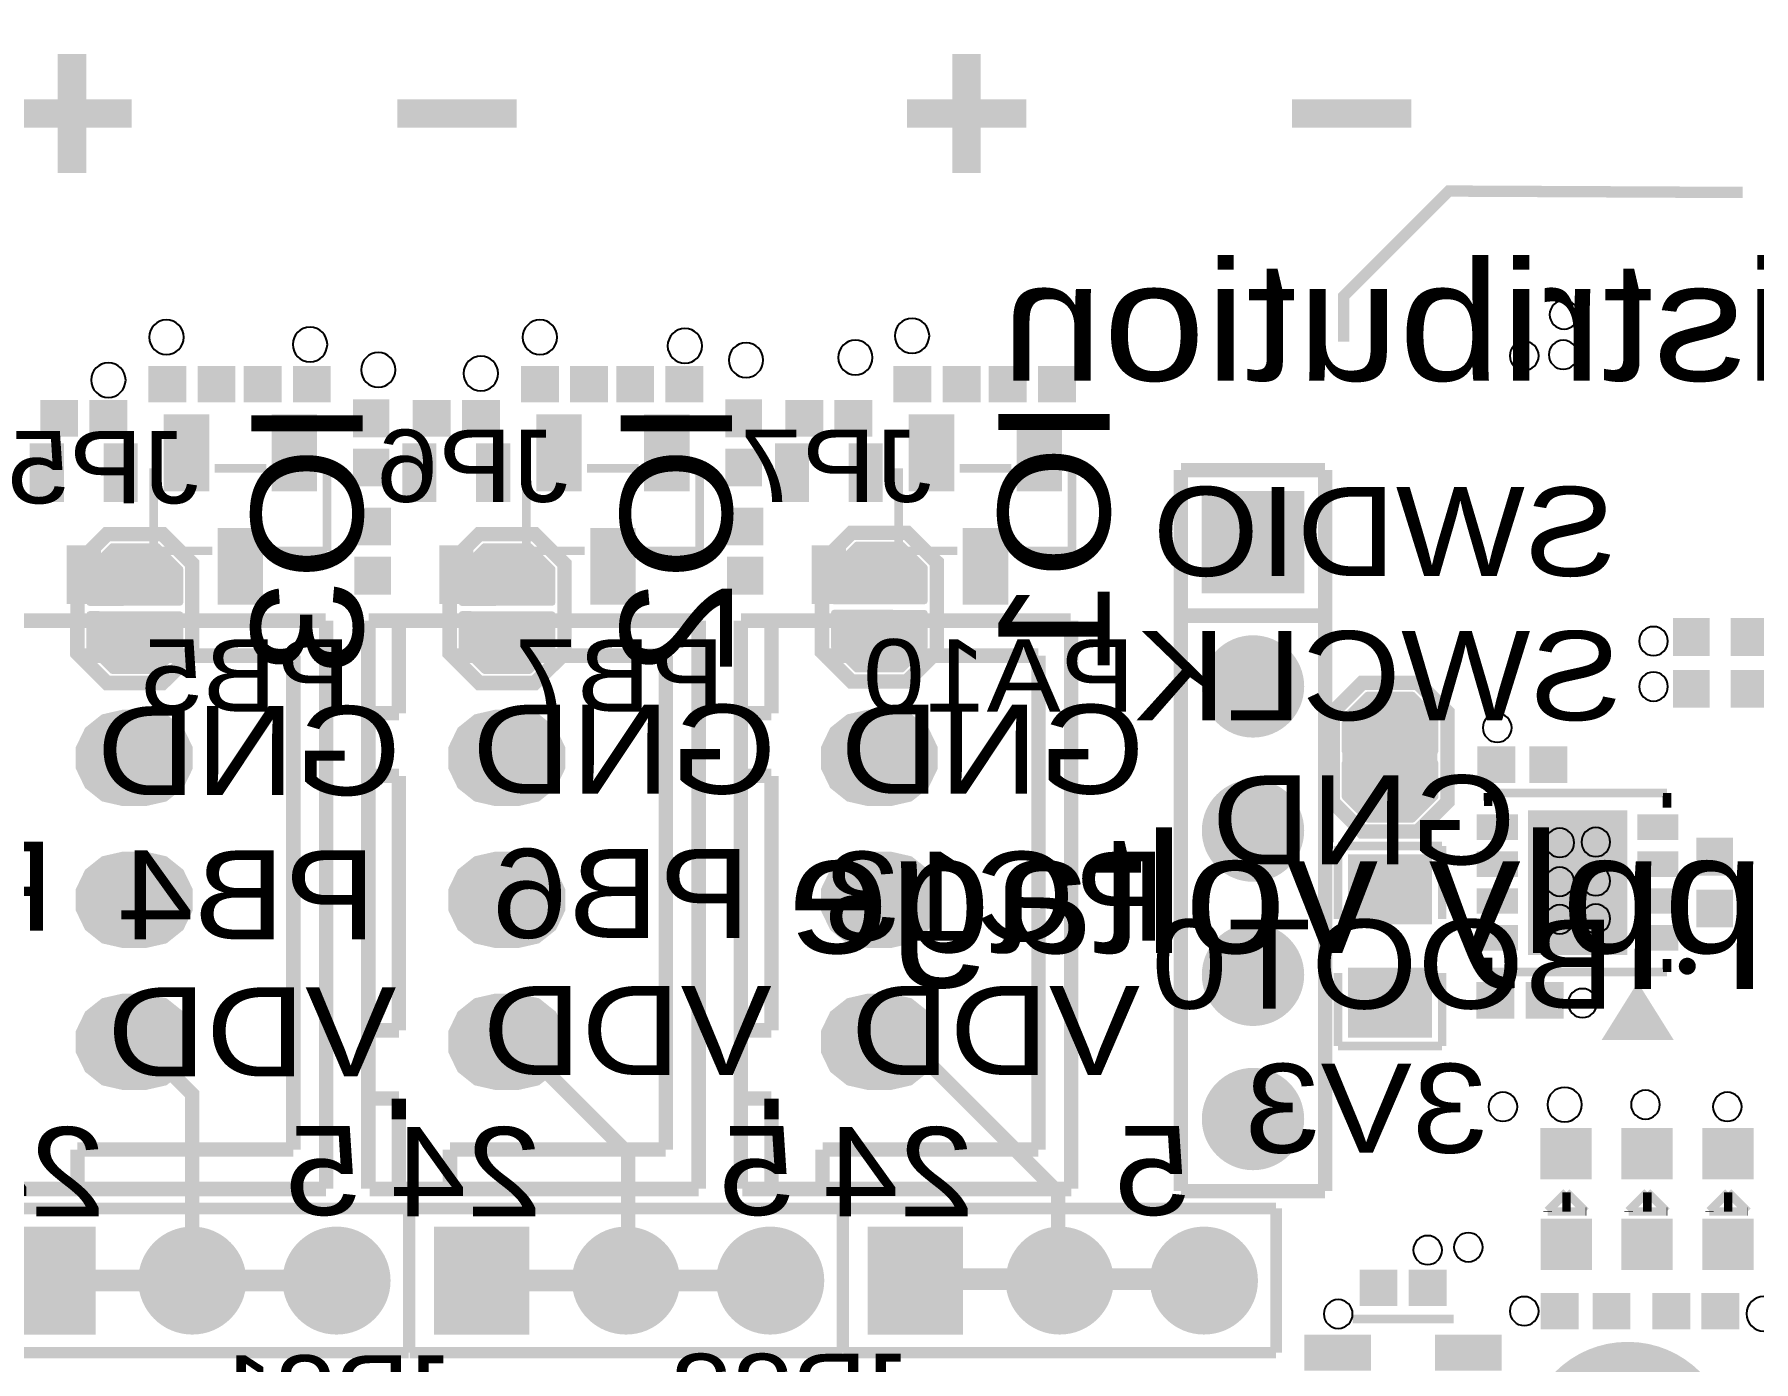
# Model space of a CAD drawing. Header units: millimetres. Extents: x -1 to 130, y -79 to 1.
# Drawn here: x 37.6 to 67.87, y -61.72 to -38.34 of the extents above; entities that cross this region are included whole.
import ezdxf
from ezdxf.enums import TextEntityAlignment as Align

# ---------------------------------------------------------------- set-up
doc = ezdxf.new("R2010")
doc.units = ezdxf.units.MM
doc.header["$MEASUREMENT"] = 0
for name, color, linetype, true_color in [('Bottom-Silkscreen-Layer', 7, 'Continuous', 0x808000), ('Bottom-Solder-Mask-Layer', 7, 'Continuous', 0xff00ff), ('Multi-Layer', 7, 'Continuous', 0xc0c0c0), ('Top-Silkscreen-Layer', 7, 'Continuous', 0xffff00), ('Top-Solder-Mask-Layer', 7, 'Continuous', 0x800080)]:
    doc.layers.add(name, color=color, linetype=linetype, true_color=true_color)
doc.styles.get("Standard").update_dxf_attribs({"font": 'arial.ttf'})

msp = doc.modelspace()

# ---------------------------------------------------------------- hatches: boundary and pattern name
at = {"layer": 'Bottom-Solder-Mask-Layer'}
for points in [[(58.152, -46.384), (59.954, -46.384), (59.954, -48.186), (58.152, -48.186)], [(40.204, -47.717), (40.215, -47.733), (40.219, -47.753), (40.219, -48.353), (40.204, -48.389), (40.168, -48.403), (38.568, -48.407), (38.532, -48.392), (38.517, -48.356), (38.517, -47.753), (38.521, -47.733), (38.532, -47.717), (38.932, -47.317), (38.949, -47.306), (38.968, -47.302), (39.768, -47.302), (39.788, -47.306), (39.804, -47.317)], [(46.757, -47.717), (46.768, -47.733), (46.772, -47.753), (46.772, -48.353), (46.757, -48.389), (46.721, -48.403), (45.121, -48.407), (45.085, -48.392), (45.07, -48.356), (45.07, -47.753), (45.074, -47.733), (45.085, -47.717), (45.485, -47.317), (45.502, -47.306), (45.521, -47.302), (46.321, -47.302), (46.341, -47.306), (46.357, -47.317)], [(53.31, -47.691), (53.321, -47.708), (53.325, -47.727), (53.325, -48.327), (53.31, -48.363), (53.275, -48.378), (51.675, -48.381), (51.639, -48.367), (51.624, -48.331), (51.624, -47.727), (51.628, -47.708), (51.639, -47.691), (52.039, -47.291), (52.055, -47.28), (52.075, -47.276), (52.875, -47.276), (52.894, -47.28), (52.91, -47.291)], [(38.517, -48.55), (38.532, -48.514), (38.568, -48.499), (40.168, -48.503), (40.204, -48.518), (40.219, -48.553), (40.219, -49.154), (40.215, -49.173), (40.204, -49.189), (39.804, -49.589), (39.788, -49.6), (39.768, -49.604), (38.968, -49.604), (38.949, -49.6), (38.932, -49.589), (38.532, -49.189), (38.521, -49.173), (38.517, -49.154)], [(45.07, -48.55), (45.085, -48.514), (45.121, -48.499), (46.721, -48.503), (46.757, -48.518), (46.772, -48.553), (46.772, -49.154), (46.768, -49.173), (46.757, -49.189), (46.357, -49.589), (46.341, -49.6), (46.321, -49.604), (45.521, -49.604), (45.502, -49.6), (45.485, -49.589), (45.085, -49.189), (45.074, -49.173), (45.07, -49.154)], [(51.624, -48.525), (51.639, -48.489), (51.675, -48.474), (53.275, -48.477), (53.31, -48.492), (53.325, -48.528), (53.325, -49.128), (53.321, -49.148), (53.31, -49.164), (52.91, -49.564), (52.894, -49.575), (52.875, -49.579), (52.075, -49.579), (52.055, -49.575), (52.039, -49.564), (51.639, -49.164), (51.628, -49.148), (51.624, -49.128)], [(58.152, -49.825, 1), (59.954, -49.825, 1)], [(39.158, -51.934), (38.789, -51.85), (38.493, -51.614), (38.329, -51.273), (38.329, -50.895), (38.493, -50.554), (38.789, -50.318), (39.158, -50.234), (39.558, -50.234), (39.927, -50.318), (40.222, -50.554), (40.387, -50.895), (40.387, -51.273), (40.222, -51.614), (39.927, -51.85), (39.558, -51.934)], [(45.716, -51.934), (45.347, -51.85), (45.052, -51.614), (44.888, -51.273), (44.888, -50.895), (45.052, -50.554), (45.347, -50.318), (45.716, -50.234), (46.116, -50.234), (46.485, -50.318), (46.781, -50.554), (46.945, -50.895), (46.945, -51.273), (46.781, -51.614), (46.485, -51.85), (46.116, -51.934)], [(52.275, -51.934), (51.906, -51.85), (51.61, -51.614), (51.446, -51.273), (51.446, -50.895), (51.61, -50.554), (51.906, -50.318), (52.275, -50.234), (52.675, -50.234), (53.043, -50.318), (53.339, -50.554), (53.503, -50.895), (53.503, -51.273), (53.339, -51.614), (53.043, -51.85), (52.675, -51.934)], [(58.152, -52.365, 1), (59.954, -52.365, 1)], [(39.158, -54.434), (38.789, -54.35), (38.493, -54.114), (38.329, -53.773), (38.329, -53.395), (38.493, -53.054), (38.789, -52.818), (39.158, -52.734), (39.558, -52.734), (39.927, -52.818), (40.222, -53.054), (40.387, -53.395), (40.387, -53.773), (40.222, -54.114), (39.927, -54.35), (39.558, -54.434)], [(45.716, -54.434), (45.347, -54.35), (45.052, -54.114), (44.888, -53.773), (44.888, -53.395), (45.052, -53.054), (45.347, -52.818), (45.716, -52.734), (46.116, -52.734), (46.485, -52.818), (46.781, -53.054), (46.945, -53.395), (46.945, -53.773), (46.781, -54.114), (46.485, -54.35), (46.116, -54.434)], [(52.275, -54.434), (51.906, -54.35), (51.61, -54.114), (51.446, -53.773), (51.446, -53.395), (51.61, -53.054), (51.906, -52.818), (52.275, -52.734), (52.675, -52.734), (53.043, -52.818), (53.339, -53.054), (53.503, -53.395), (53.503, -53.773), (53.339, -54.114), (53.043, -54.35), (52.675, -54.434)], [(58.152, -54.905, 1), (59.954, -54.905, 1)], [(39.158, -56.934), (38.789, -56.85), (38.493, -56.614), (38.329, -56.273), (38.329, -55.895), (38.493, -55.554), (38.789, -55.318), (39.158, -55.234), (39.558, -55.234), (39.927, -55.318), (40.222, -55.554), (40.387, -55.895), (40.387, -56.273), (40.222, -56.614), (39.927, -56.85), (39.558, -56.934)], [(45.716, -56.934), (45.347, -56.85), (45.052, -56.614), (44.888, -56.273), (44.888, -55.895), (45.052, -55.554), (45.347, -55.318), (45.716, -55.234), (46.116, -55.234), (46.485, -55.318), (46.781, -55.554), (46.945, -55.895), (46.945, -56.273), (46.781, -56.614), (46.485, -56.85), (46.116, -56.934)], [(52.275, -56.934), (51.906, -56.85), (51.61, -56.614), (51.446, -56.273), (51.446, -55.895), (51.61, -55.554), (51.906, -55.318), (52.275, -55.234), (52.675, -55.234), (53.043, -55.318), (53.339, -55.554), (53.503, -55.895), (53.503, -56.273), (53.339, -56.614), (53.043, -56.85), (52.675, -56.934)], [(58.152, -57.445, 1), (59.954, -57.445, 1)], [(37.001, -61.241), (37.001, -59.339), (38.677, -59.339), (38.677, -61.241)], [(39.428, -60.29, 1), (41.33, -60.29, 1)], [(41.968, -60.29, 1), (43.87, -60.29, 1)], [(44.636, -61.241), (44.636, -59.339), (46.312, -59.339), (46.312, -61.241)], [(47.063, -60.29, 1), (48.965, -60.29, 1)], [(49.603, -60.29, 1), (51.505, -60.29, 1)], [(52.271, -61.241), (52.271, -59.339), (53.948, -59.339), (53.948, -61.241)], [(54.699, -60.29, 1), (56.6, -60.29, 1)], [(57.239, -60.29, 1), (59.14, -60.29, 1)], [(63.848, -63.17, 1), (67.45, -63.17, 1)]]:
    msp.add_hatch(color=256, dxfattribs=at).paths.add_polyline_path(points)
at = {"layer": 'Multi-Layer'}
for points in [[(58.203, -46.435), (59.903, -46.435), (59.903, -48.135), (58.203, -48.135)], [(58.203, -46.435), (59.903, -46.435), (59.903, -48.135), (58.203, -48.135)], [(58.203, -46.435), (59.903, -46.435), (59.903, -48.135), (58.203, -48.135)], [(58.203, -49.825, 1), (59.903, -49.825, 1)], [(58.203, -49.825, 1), (59.903, -49.825, 1)], [(58.203, -49.825, 1), (59.903, -49.825, 1)], [(39.158, -51.884), (38.811, -51.805), (38.532, -51.583), (38.378, -51.262), (38.378, -50.906), (38.532, -50.586), (38.811, -50.364), (39.158, -50.284), (39.558, -50.284), (39.905, -50.364), (40.183, -50.586), (40.338, -50.906), (40.338, -51.262), (40.183, -51.583), (39.905, -51.805), (39.558, -51.884)], [(39.158, -51.884), (38.811, -51.805), (38.532, -51.583), (38.378, -51.262), (38.378, -50.906), (38.532, -50.586), (38.811, -50.364), (39.158, -50.284), (39.558, -50.284), (39.905, -50.364), (40.183, -50.586), (40.338, -50.906), (40.338, -51.262), (40.183, -51.583), (39.905, -51.805), (39.558, -51.884)], [(39.158, -51.884), (38.811, -51.805), (38.532, -51.583), (38.378, -51.262), (38.378, -50.906), (38.532, -50.586), (38.811, -50.364), (39.158, -50.284), (39.558, -50.284), (39.905, -50.364), (40.183, -50.586), (40.338, -50.906), (40.338, -51.262), (40.183, -51.583), (39.905, -51.805), (39.558, -51.884)], [(45.716, -51.884), (45.369, -51.805), (45.091, -51.583), (44.936, -51.262), (44.936, -50.906), (45.091, -50.586), (45.369, -50.364), (45.716, -50.284), (46.116, -50.284), (46.463, -50.364), (46.742, -50.586), (46.896, -50.906), (46.896, -51.262), (46.742, -51.583), (46.463, -51.805), (46.116, -51.884)], [(45.716, -51.884), (45.369, -51.805), (45.091, -51.583), (44.936, -51.262), (44.936, -50.906), (45.091, -50.586), (45.369, -50.364), (45.716, -50.284), (46.116, -50.284), (46.463, -50.364), (46.742, -50.586), (46.896, -50.906), (46.896, -51.262), (46.742, -51.583), (46.463, -51.805), (46.116, -51.884)], [(45.716, -51.884), (45.369, -51.805), (45.091, -51.583), (44.936, -51.262), (44.936, -50.906), (45.091, -50.586), (45.369, -50.364), (45.716, -50.284), (46.116, -50.284), (46.463, -50.364), (46.742, -50.586), (46.896, -50.906), (46.896, -51.262), (46.742, -51.583), (46.463, -51.805), (46.116, -51.884)], [(52.275, -51.884), (51.927, -51.805), (51.649, -51.583), (51.495, -51.262), (51.495, -50.906), (51.649, -50.586), (51.927, -50.364), (52.275, -50.284), (52.675, -50.284), (53.022, -50.364), (53.3, -50.586), (53.454, -50.906), (53.454, -51.262), (53.3, -51.583), (53.022, -51.805), (52.675, -51.884)], [(52.275, -51.884), (51.927, -51.805), (51.649, -51.583), (51.495, -51.262), (51.495, -50.906), (51.649, -50.586), (51.927, -50.364), (52.275, -50.284), (52.675, -50.284), (53.022, -50.364), (53.3, -50.586), (53.454, -50.906), (53.454, -51.262), (53.3, -51.583), (53.022, -51.805), (52.675, -51.884)], [(52.275, -51.884), (51.927, -51.805), (51.649, -51.583), (51.495, -51.262), (51.495, -50.906), (51.649, -50.586), (51.927, -50.364), (52.275, -50.284), (52.675, -50.284), (53.022, -50.364), (53.3, -50.586), (53.454, -50.906), (53.454, -51.262), (53.3, -51.583), (53.022, -51.805), (52.675, -51.884)], [(58.203, -52.365, 1), (59.903, -52.365, 1)], [(58.203, -52.365, 1), (59.903, -52.365, 1)], [(58.203, -52.365, 1), (59.903, -52.365, 1)], [(39.158, -54.384), (38.811, -54.305), (38.532, -54.083), (38.378, -53.762), (38.378, -53.406), (38.532, -53.085), (38.811, -52.863), (39.158, -52.784), (39.558, -52.784), (39.905, -52.863), (40.183, -53.085), (40.338, -53.406), (40.338, -53.762), (40.183, -54.083), (39.905, -54.305), (39.558, -54.384)], [(39.158, -54.384), (38.811, -54.305), (38.532, -54.083), (38.378, -53.762), (38.378, -53.406), (38.532, -53.085), (38.811, -52.863), (39.158, -52.784), (39.558, -52.784), (39.905, -52.863), (40.183, -53.085), (40.338, -53.406), (40.338, -53.762), (40.183, -54.083), (39.905, -54.305), (39.558, -54.384)], [(39.158, -54.384), (38.811, -54.305), (38.532, -54.083), (38.378, -53.762), (38.378, -53.406), (38.532, -53.085), (38.811, -52.863), (39.158, -52.784), (39.558, -52.784), (39.905, -52.863), (40.183, -53.085), (40.338, -53.406), (40.338, -53.762), (40.183, -54.083), (39.905, -54.305), (39.558, -54.384)], [(45.716, -54.384), (45.369, -54.305), (45.091, -54.083), (44.936, -53.762), (44.936, -53.406), (45.091, -53.085), (45.369, -52.863), (45.716, -52.784), (46.116, -52.784), (46.463, -52.863), (46.742, -53.085), (46.896, -53.406), (46.896, -53.762), (46.742, -54.083), (46.463, -54.305), (46.116, -54.384)], [(45.716, -54.384), (45.369, -54.305), (45.091, -54.083), (44.936, -53.762), (44.936, -53.406), (45.091, -53.085), (45.369, -52.863), (45.716, -52.784), (46.116, -52.784), (46.463, -52.863), (46.742, -53.085), (46.896, -53.406), (46.896, -53.762), (46.742, -54.083), (46.463, -54.305), (46.116, -54.384)], [(45.716, -54.384), (45.369, -54.305), (45.091, -54.083), (44.936, -53.762), (44.936, -53.406), (45.091, -53.085), (45.369, -52.863), (45.716, -52.784), (46.116, -52.784), (46.463, -52.863), (46.742, -53.085), (46.896, -53.406), (46.896, -53.762), (46.742, -54.083), (46.463, -54.305), (46.116, -54.384)], [(52.275, -54.384), (51.927, -54.305), (51.649, -54.083), (51.495, -53.762), (51.495, -53.406), (51.649, -53.085), (51.927, -52.863), (52.275, -52.784), (52.675, -52.784), (53.022, -52.863), (53.3, -53.085), (53.454, -53.406), (53.454, -53.762), (53.3, -54.083), (53.022, -54.305), (52.675, -54.384)], [(52.275, -54.384), (51.927, -54.305), (51.649, -54.083), (51.495, -53.762), (51.495, -53.406), (51.649, -53.085), (51.927, -52.863), (52.275, -52.784), (52.675, -52.784), (53.022, -52.863), (53.3, -53.085), (53.454, -53.406), (53.454, -53.762), (53.3, -54.083), (53.022, -54.305), (52.675, -54.384)], [(52.275, -54.384), (51.927, -54.305), (51.649, -54.083), (51.495, -53.762), (51.495, -53.406), (51.649, -53.085), (51.927, -52.863), (52.275, -52.784), (52.675, -52.784), (53.022, -52.863), (53.3, -53.085), (53.454, -53.406), (53.454, -53.762), (53.3, -54.083), (53.022, -54.305), (52.675, -54.384)], [(58.203, -54.905, 1), (59.903, -54.905, 1)], [(58.203, -54.905, 1), (59.903, -54.905, 1)], [(58.203, -54.905, 1), (59.903, -54.905, 1)], [(39.158, -56.884), (38.811, -56.805), (38.532, -56.583), (38.378, -56.262), (38.378, -55.906), (38.532, -55.586), (38.811, -55.364), (39.158, -55.284), (39.558, -55.284), (39.905, -55.364), (40.183, -55.586), (40.338, -55.906), (40.338, -56.262), (40.183, -56.583), (39.905, -56.805), (39.558, -56.884)], [(39.158, -56.884), (38.811, -56.805), (38.532, -56.583), (38.378, -56.262), (38.378, -55.906), (38.532, -55.586), (38.811, -55.364), (39.158, -55.284), (39.558, -55.284), (39.905, -55.364), (40.183, -55.586), (40.338, -55.906), (40.338, -56.262), (40.183, -56.583), (39.905, -56.805), (39.558, -56.884)], [(39.158, -56.884), (38.811, -56.805), (38.532, -56.583), (38.378, -56.262), (38.378, -55.906), (38.532, -55.586), (38.811, -55.364), (39.158, -55.284), (39.558, -55.284), (39.905, -55.364), (40.183, -55.586), (40.338, -55.906), (40.338, -56.262), (40.183, -56.583), (39.905, -56.805), (39.558, -56.884)], [(45.716, -56.884), (45.369, -56.805), (45.091, -56.583), (44.936, -56.262), (44.936, -55.906), (45.091, -55.586), (45.369, -55.364), (45.716, -55.284), (46.116, -55.284), (46.463, -55.364), (46.742, -55.586), (46.896, -55.906), (46.896, -56.262), (46.742, -56.583), (46.463, -56.805), (46.116, -56.884)], [(45.716, -56.884), (45.369, -56.805), (45.091, -56.583), (44.936, -56.262), (44.936, -55.906), (45.091, -55.586), (45.369, -55.364), (45.716, -55.284), (46.116, -55.284), (46.463, -55.364), (46.742, -55.586), (46.896, -55.906), (46.896, -56.262), (46.742, -56.583), (46.463, -56.805), (46.116, -56.884)], [(45.716, -56.884), (45.369, -56.805), (45.091, -56.583), (44.936, -56.262), (44.936, -55.906), (45.091, -55.586), (45.369, -55.364), (45.716, -55.284), (46.116, -55.284), (46.463, -55.364), (46.742, -55.586), (46.896, -55.906), (46.896, -56.262), (46.742, -56.583), (46.463, -56.805), (46.116, -56.884)], [(52.275, -56.884), (51.927, -56.805), (51.649, -56.583), (51.495, -56.262), (51.495, -55.906), (51.649, -55.586), (51.927, -55.364), (52.275, -55.284), (52.675, -55.284), (53.022, -55.364), (53.3, -55.586), (53.454, -55.906), (53.454, -56.262), (53.3, -56.583), (53.022, -56.805), (52.675, -56.884)], [(52.275, -56.884), (51.927, -56.805), (51.649, -56.583), (51.495, -56.262), (51.495, -55.906), (51.649, -55.586), (51.927, -55.364), (52.275, -55.284), (52.675, -55.284), (53.022, -55.364), (53.3, -55.586), (53.454, -55.906), (53.454, -56.262), (53.3, -56.583), (53.022, -56.805), (52.675, -56.884)], [(52.275, -56.884), (51.927, -56.805), (51.649, -56.583), (51.495, -56.262), (51.495, -55.906), (51.649, -55.586), (51.927, -55.364), (52.275, -55.284), (52.675, -55.284), (53.022, -55.364), (53.3, -55.586), (53.454, -55.906), (53.454, -56.262), (53.3, -56.583), (53.022, -56.805), (52.675, -56.884)], [(58.203, -57.445, 1), (59.903, -57.445, 1)], [(58.203, -57.445, 1), (59.903, -57.445, 1)], [(58.203, -57.445, 1), (59.903, -57.445, 1)], [(37.052, -61.19), (37.052, -59.39), (38.626, -59.39), (38.626, -61.19)], [(37.052, -61.19), (37.052, -59.39), (38.626, -59.39), (38.626, -61.19)], [(37.052, -61.19), (37.052, -59.39), (38.626, -59.39), (38.626, -61.19)], [(39.479, -60.29, 1), (41.279, -60.29, 1)], [(39.479, -60.29, 1), (41.279, -60.29, 1)], [(39.479, -60.29, 1), (41.279, -60.29, 1)], [(42.019, -60.29, 1), (43.819, -60.29, 1)], [(42.019, -60.29, 1), (43.819, -60.29, 1)], [(42.019, -60.29, 1), (43.819, -60.29, 1)], [(44.687, -61.19), (44.687, -59.39), (46.262, -59.39), (46.262, -61.19)], [(44.687, -61.19), (44.687, -59.39), (46.262, -59.39), (46.262, -61.19)], [(44.687, -61.19), (44.687, -59.39), (46.262, -59.39), (46.262, -61.19)], [(47.114, -60.29, 1), (48.914, -60.29, 1)], [(47.114, -60.29, 1), (48.914, -60.29, 1)], [(47.114, -60.29, 1), (48.914, -60.29, 1)], [(49.654, -60.29, 1), (51.454, -60.29, 1)], [(49.654, -60.29, 1), (51.454, -60.29, 1)], [(49.654, -60.29, 1), (51.454, -60.29, 1)], [(52.322, -61.19), (52.322, -59.39), (53.897, -59.39), (53.897, -61.19)], [(52.322, -61.19), (52.322, -59.39), (53.897, -59.39), (53.897, -61.19)], [(52.322, -61.19), (52.322, -59.39), (53.897, -59.39), (53.897, -61.19)], [(54.75, -60.29, 1), (56.55, -60.29, 1)], [(54.75, -60.29, 1), (56.55, -60.29, 1)], [(54.75, -60.29, 1), (56.55, -60.29, 1)], [(57.29, -60.29, 1), (59.09, -60.29, 1)], [(57.29, -60.29, 1), (59.09, -60.29, 1)], [(57.29, -60.29, 1), (59.09, -60.29, 1)], [(63.899, -63.17, 1), (67.399, -63.17, 1)], [(63.899, -63.17, 1), (67.399, -63.17, 1)], [(63.899, -63.17, 1), (67.399, -63.17, 1)]]:
    msp.add_hatch(color=256, dxfattribs=at).paths.add_polyline_path(points)
at = {"layer": 'Top-Silkscreen-Layer'}
for points in [[(37.212, -39.484), (38.012, -39.484), (38.012, -38.684), (38.512, -38.684), (38.512, -39.484), (39.312, -39.484), (39.312, -39.984), (38.512, -39.984), (38.512, -40.784), (38.012, -40.784), (38.012, -39.984), (37.212, -39.984)], [(52.96, -39.484), (53.76, -39.484), (53.76, -38.684), (54.26, -38.684), (54.26, -39.484), (55.06, -39.484), (55.06, -39.984), (54.26, -39.984), (54.26, -40.784), (53.76, -40.784), (53.76, -39.984), (52.96, -39.984)], [(43.99, -39.484), (44.79, -39.484), (44.79, -39.484), (45.29, -39.484), (45.29, -39.484), (46.09, -39.484), (46.09, -39.984), (43.99, -39.984)], [(59.738, -39.484), (60.538, -39.484), (60.538, -39.484), (61.038, -39.484), (61.038, -39.484), (61.838, -39.484), (61.838, -39.984), (59.738, -39.984)], [(65.19, -56.053), (66.46, -56.053), (65.825, -55.037)]]:
    msp.add_hatch(color=256, dxfattribs=at).paths.add_polyline_path(points)
at = {"layer": 'Top-Solder-Mask-Layer'}
for points in [[(39.607, -44.823), (39.607, -44.181), (40.275, -44.181), (40.275, -44.823)], [(40.473, -44.823), (40.473, -44.181), (41.14, -44.181), (41.14, -44.823)], [(41.952, -44.181), (41.952, -44.823), (41.285, -44.823), (41.285, -44.181)], [(42.818, -44.181), (42.818, -44.823), (42.151, -44.823), (42.151, -44.181)], [(46.166, -44.823), (46.166, -44.181), (46.833, -44.181), (46.833, -44.823)], [(47.031, -44.823), (47.031, -44.181), (47.699, -44.181), (47.699, -44.823)], [(48.51, -44.181), (48.51, -44.823), (47.843, -44.823), (47.843, -44.181)], [(49.376, -44.181), (49.376, -44.823), (48.709, -44.823), (48.709, -44.181)], [(52.724, -44.823), (52.724, -44.181), (53.391, -44.181), (53.391, -44.823)], [(53.59, -44.823), (53.59, -44.181), (54.257, -44.181), (54.257, -44.823)], [(55.069, -44.181), (55.069, -44.823), (54.401, -44.823), (54.401, -44.181)], [(55.934, -44.181), (55.934, -44.823), (55.267, -44.823), (55.267, -44.181)], [(37.702, -45.425), (37.702, -44.783), (38.37, -44.783), (38.37, -45.425)], [(38.568, -45.425), (38.568, -44.783), (39.235, -44.783), (39.235, -45.425)], [(43.849, -45.437), (43.208, -45.437), (43.208, -44.769), (43.849, -44.769)], [(44.261, -45.425), (44.261, -44.783), (44.928, -44.783), (44.928, -45.425)], [(45.126, -45.425), (45.126, -44.783), (45.794, -44.783), (45.794, -45.425)], [(50.408, -45.437), (49.766, -45.437), (49.766, -44.769), (50.408, -44.769)], [(50.819, -45.425), (50.819, -44.783), (51.486, -44.783), (51.486, -45.425)], [(51.685, -45.425), (51.685, -44.783), (52.352, -44.783), (52.352, -45.425)], [(40.677, -46.387), (39.875, -46.387), (39.875, -45.035), (40.677, -45.035)], [(42.577, -46.387), (41.775, -46.387), (41.775, -45.035), (42.577, -45.035)], [(47.235, -46.387), (46.434, -46.387), (46.434, -45.035), (47.235, -45.035)], [(49.135, -46.387), (48.333, -46.387), (48.333, -45.035), (49.135, -45.035)], [(53.793, -46.387), (52.992, -46.387), (52.992, -45.035), (53.793, -45.035)], [(55.693, -46.387), (54.892, -46.387), (54.892, -45.035), (55.693, -45.035)], [(38.12, -46.579), (37.518, -46.579), (37.518, -45.541), (38.12, -45.541)], [(39.42, -46.579), (38.818, -46.579), (38.818, -45.541), (39.42, -45.541)], [(43.849, -46.302), (43.208, -46.302), (43.208, -45.635), (43.849, -45.635)], [(44.678, -46.579), (44.076, -46.579), (44.076, -45.541), (44.678, -45.541)], [(45.978, -46.579), (45.376, -46.579), (45.376, -45.541), (45.978, -45.541)], [(50.408, -46.302), (49.766, -46.302), (49.766, -45.635), (50.408, -45.635)], [(51.236, -46.579), (50.635, -46.579), (50.635, -45.541), (51.236, -45.541)], [(52.536, -46.579), (51.935, -46.579), (51.935, -45.541), (52.536, -45.541)], [(58.152, -46.384), (59.954, -46.384), (59.954, -48.186), (58.152, -48.186)], [(43.875, -47.342), (43.233, -47.342), (43.233, -46.674), (43.875, -46.674)], [(50.433, -47.342), (49.791, -47.342), (49.791, -46.674), (50.433, -46.674)], [(41.627, -48.387), (40.825, -48.387), (40.825, -47.035), (41.627, -47.035)], [(48.185, -48.387), (47.384, -48.387), (47.384, -47.035), (48.185, -47.035)], [(54.743, -48.387), (53.942, -48.387), (53.942, -47.035), (54.743, -47.035)], [(38.77, -48.375), (38.168, -48.375), (38.168, -47.337), (38.77, -47.337)], [(45.328, -48.375), (44.726, -48.375), (44.726, -47.337), (45.328, -47.337)], [(51.886, -48.375), (51.285, -48.375), (51.285, -47.337), (51.886, -47.337)], [(43.875, -48.207), (43.233, -48.207), (43.233, -47.54), (43.875, -47.54)], [(50.433, -48.207), (49.791, -48.207), (49.791, -47.54), (50.433, -47.54)], [(67.09, -49.289), (66.448, -49.289), (66.448, -48.621), (67.09, -48.621)], [(68.106, -49.289), (67.464, -49.289), (67.464, -48.621), (68.106, -48.621)], [(58.152, -49.825, 1), (59.954, -49.825, 1)], [(67.09, -50.201), (66.448, -50.201), (66.448, -49.533), (67.09, -49.533)], [(68.106, -50.201), (67.464, -50.201), (67.464, -49.533), (68.106, -49.533)], [(62.302, -50.334), (62.313, -50.351), (62.317, -50.37), (62.317, -50.97), (62.302, -51.006), (62.266, -51.021), (60.666, -51.024), (60.63, -51.009), (60.615, -50.973), (60.615, -50.37), (60.619, -50.351), (60.63, -50.334), (61.03, -49.934), (61.047, -49.923), (61.066, -49.919), (61.866, -49.919), (61.886, -49.923), (61.902, -49.934)], [(39.158, -51.934), (38.789, -51.85), (38.493, -51.614), (38.329, -51.273), (38.329, -50.895), (38.493, -50.554), (38.789, -50.318), (39.158, -50.234), (39.558, -50.234), (39.927, -50.318), (40.222, -50.554), (40.387, -50.895), (40.387, -51.273), (40.222, -51.614), (39.927, -51.85), (39.558, -51.934)], [(45.716, -51.934), (45.347, -51.85), (45.052, -51.614), (44.888, -51.273), (44.888, -50.895), (45.052, -50.554), (45.347, -50.318), (45.716, -50.234), (46.116, -50.234), (46.485, -50.318), (46.781, -50.554), (46.945, -50.895), (46.945, -51.273), (46.781, -51.614), (46.485, -51.85), (46.116, -51.934)], [(52.275, -51.934), (51.906, -51.85), (51.61, -51.614), (51.446, -51.273), (51.446, -50.895), (51.61, -50.554), (51.906, -50.318), (52.275, -50.234), (52.675, -50.234), (53.043, -50.318), (53.339, -50.554), (53.503, -50.895), (53.503, -51.273), (53.339, -51.614), (53.043, -51.85), (52.675, -51.934)], [(60.615, -51.168), (60.63, -51.132), (60.666, -51.117), (62.266, -51.12), (62.302, -51.135), (62.317, -51.171), (62.317, -51.771), (62.313, -51.79), (62.302, -51.807), (61.902, -52.207), (61.886, -52.218), (61.866, -52.222), (61.066, -52.222), (61.047, -52.218), (61.03, -52.207), (60.63, -51.807), (60.619, -51.79), (60.615, -51.771)], [(60.624, -51.153), (60.624, -50.978), (62.299, -50.978), (62.299, -51.153)], [(63.004, -51.524), (63.004, -50.881), (63.672, -50.881), (63.672, -51.524)], [(63.916, -51.524), (63.916, -50.881), (64.584, -50.881), (64.584, -51.524)], [(58.152, -52.365, 1), (59.954, -52.365, 1)], [(65.643, -54.555), (63.893, -54.555), (63.893, -52.005), (65.643, -52.005)], [(63.718, -52.53), (62.993, -52.53), (62.993, -52.08), (63.718, -52.08)], [(66.543, -52.53), (65.818, -52.53), (65.818, -52.08), (66.543, -52.08)], [(66.86, -52.489), (67.502, -52.489), (67.502, -53.157), (66.86, -53.157)], [(39.158, -54.434), (38.789, -54.35), (38.493, -54.114), (38.329, -53.773), (38.329, -53.395), (38.493, -53.054), (38.789, -52.818), (39.158, -52.734), (39.558, -52.734), (39.927, -52.818), (40.222, -53.054), (40.387, -53.395), (40.387, -53.773), (40.222, -54.114), (39.927, -54.35), (39.558, -54.434)], [(45.716, -54.434), (45.347, -54.35), (45.052, -54.114), (44.888, -53.773), (44.888, -53.395), (45.052, -53.054), (45.347, -52.818), (45.716, -52.734), (46.116, -52.734), (46.485, -52.818), (46.781, -53.054), (46.945, -53.395), (46.945, -53.773), (46.781, -54.114), (46.485, -54.35), (46.116, -54.434)], [(52.275, -54.434), (51.906, -54.35), (51.61, -54.114), (51.446, -53.773), (51.446, -53.395), (51.61, -53.054), (51.906, -52.818), (52.275, -52.734), (52.675, -52.734), (53.043, -52.818), (53.339, -53.054), (53.503, -53.395), (53.503, -53.773), (53.339, -54.114), (53.043, -54.35), (52.675, -54.434)], [(60.727, -52.78), (62.205, -52.78), (62.205, -54.014), (60.727, -54.014)], [(63.718, -53.179), (62.993, -53.179), (62.993, -52.729), (63.718, -52.729)], [(66.543, -53.179), (65.818, -53.179), (65.818, -52.729), (66.543, -52.729)], [(63.718, -53.83), (62.993, -53.83), (62.993, -53.38), (63.718, -53.38)], [(66.543, -53.83), (65.818, -53.83), (65.818, -53.38), (66.543, -53.38)], [(66.86, -53.402), (67.502, -53.402), (67.502, -54.07), (66.86, -54.07)], [(58.152, -54.905, 1), (59.954, -54.905, 1)], [(63.718, -54.479), (62.993, -54.479), (62.993, -54.029), (63.718, -54.029)], [(66.543, -54.479), (65.818, -54.479), (65.818, -54.029), (66.543, -54.029)], [(60.727, -54.78), (62.205, -54.78), (62.205, -56.014), (60.727, -56.014)], [(63.654, -55.032), (63.654, -55.674), (62.987, -55.674), (62.987, -55.032)], [(64.52, -55.032), (64.52, -55.674), (63.852, -55.674), (63.852, -55.032)], [(39.158, -56.934), (38.789, -56.85), (38.493, -56.614), (38.329, -56.273), (38.329, -55.895), (38.493, -55.554), (38.789, -55.318), (39.158, -55.234), (39.558, -55.234), (39.927, -55.318), (40.222, -55.554), (40.387, -55.895), (40.387, -56.273), (40.222, -56.614), (39.927, -56.85), (39.558, -56.934)], [(45.716, -56.934), (45.347, -56.85), (45.052, -56.614), (44.888, -56.273), (44.888, -55.895), (45.052, -55.554), (45.347, -55.318), (45.716, -55.234), (46.116, -55.234), (46.485, -55.318), (46.781, -55.554), (46.945, -55.895), (46.945, -56.273), (46.781, -56.614), (46.485, -56.85), (46.116, -56.934)], [(52.275, -56.934), (51.906, -56.85), (51.61, -56.614), (51.446, -56.273), (51.446, -55.895), (51.61, -55.554), (51.906, -55.318), (52.275, -55.234), (52.675, -55.234), (53.043, -55.318), (53.339, -55.554), (53.503, -55.895), (53.503, -56.273), (53.339, -56.614), (53.043, -56.85), (52.675, -56.934)], [(58.152, -57.445, 1), (59.954, -57.445, 1)], [(64.111, -58.505), (64.111, -57.603), (65.012, -57.603), (65.012, -58.505)], [(65.538, -58.505), (65.538, -57.603), (66.44, -57.603), (66.44, -58.505)], [(66.962, -58.505), (66.962, -57.603), (67.864, -57.603), (67.864, -58.505)], [(64.118, -60.104), (64.118, -59.202), (65.019, -59.202), (65.019, -60.104)], [(65.538, -60.104), (65.538, -59.202), (66.44, -59.202), (66.44, -60.104)], [(66.962, -60.104), (66.962, -59.202), (67.864, -59.202), (67.864, -60.104)], [(37.001, -61.241), (37.001, -59.339), (38.677, -59.339), (38.677, -61.241)], [(39.428, -60.29, 1), (41.33, -60.29, 1)], [(41.968, -60.29, 1), (43.87, -60.29, 1)], [(44.636, -61.241), (44.636, -59.339), (46.312, -59.339), (46.312, -61.241)], [(47.063, -60.29, 1), (48.965, -60.29, 1)], [(49.603, -60.29, 1), (51.505, -60.29, 1)], [(52.271, -61.241), (52.271, -59.339), (53.948, -59.339), (53.948, -61.241)], [(54.699, -60.29, 1), (56.6, -60.29, 1)], [(57.239, -60.29, 1), (59.14, -60.29, 1)], [(61.596, -60.096), (61.596, -60.738), (60.929, -60.738), (60.929, -60.096)], [(62.462, -60.096), (62.462, -60.738), (61.794, -60.738), (61.794, -60.096)], [(64.118, -61.15), (64.118, -60.507), (64.786, -60.507), (64.786, -61.15)], [(65.03, -61.15), (65.03, -60.507), (65.698, -60.507), (65.698, -61.15)], [(66.749, -60.508), (66.749, -61.149), (66.082, -61.149), (66.082, -60.508)], [(67.615, -60.508), (67.615, -61.149), (66.948, -61.149), (66.948, -60.508)], [(61.133, -61.874), (59.959, -61.874), (59.959, -61.24), (61.133, -61.24)], [(63.431, -61.874), (62.257, -61.874), (62.257, -61.24), (63.431, -61.24)], [(63.848, -63.17, 1), (67.45, -63.17, 1)]]:
    msp.add_hatch(color=256, dxfattribs=at).paths.add_polyline_path(points)

# ---------------------------------------------------------------- linework, layer by layer
at = {"layer": 'Bottom-Silkscreen-Layer', "const_width": 0.254}
for points in [[(39.855, -49.764), (38.878, -49.764), (38.358, -49.244), (38.358, -47.663), (38.878, -47.143), (39.858, -47.143), (40.378, -47.663), (40.378, -49.244)], [(39.855, -49.764), (38.878, -49.764), (38.358, -49.244), (38.358, -47.663), (38.878, -47.143), (39.858, -47.143), (40.378, -47.663), (40.378, -49.244)], [(46.408, -49.764), (45.431, -49.764), (44.911, -49.244), (44.911, -47.663), (45.431, -47.143), (46.411, -47.143), (46.931, -47.663), (46.931, -49.244)], [(46.408, -49.764), (45.431, -49.764), (44.911, -49.244), (44.911, -47.663), (45.431, -47.143), (46.411, -47.143), (46.931, -47.663), (46.931, -49.244)], [(52.961, -49.738), (51.985, -49.738), (51.465, -49.218), (51.465, -47.638), (51.985, -47.118), (52.965, -47.118), (53.485, -47.638), (53.485, -49.218)], [(52.961, -49.738), (51.985, -49.738), (51.465, -49.218), (51.465, -47.638), (51.985, -47.118), (52.965, -47.118), (53.485, -47.638), (53.485, -49.218)]]:
    msp.add_lwpolyline(points, close=True, dxfattribs=at)
at = {"layer": 'Bottom-Silkscreen-Layer'}
for points, const_width in [([(39.368, -55.997), (40.379, -57.008), (40.379, -60.29)], 0.254), ([(45.997, -55.997), (48.055, -58.055), (48.055, -60.239)], 0.254), ([(52.398, -55.997), (52.881, -55.997), (55.624, -58.741), (55.624, -60.188)], 0.254), ([(37.805, -60.29), (43.049, -60.29), (43.151, -60.188)], 0.381), ([(45.44, -60.29), (50.684, -60.29), (50.786, -60.188)], 0.381), ([(53.101, -60.265), (58.345, -60.265), (58.446, -60.163)], 0.381)]:
    msp.add_lwpolyline(points, dxfattribs=dict(at, const_width=const_width))
at = {"layer": 'Multi-Layer'}
for points in [[(64.274, -43.277, 1), (64.782, -43.277, 1)], [(39.62, -43.675, 1), (40.23, -43.675, 1)], [(42.147, -43.802, 1), (42.757, -43.802, 1)], [(46.195, -43.675, 1), (46.805, -43.675, 1)], [(63.574, -44.002, 1), (64.082, -44.002, 1)], [(64.26, -43.983, 1), (64.768, -43.983, 1)], [(38.597, -44.429, 1), (39.207, -44.429, 1)], [(43.35, -44.25, 1), (43.959, -44.25, 1)], [(45.155, -44.313, 1), (45.765, -44.313, 1)], [(65.849, -49.027, 1), (66.357, -49.027, 1)], [(65.849, -49.828, 1), (66.357, -49.828, 1)], [(63.099, -50.553, 1), (63.607, -50.553, 1)], [(64.199, -52.578, 1), (64.707, -52.578, 1)], [(64.834, -52.566, 1), (65.342, -52.566, 1)], [(64.199, -53.264, 1), (64.707, -53.264, 1)], [(64.834, -53.253, 1), (65.342, -53.253, 1)], [(64.199, -53.928, 1), (64.707, -53.928, 1)], [(64.834, -53.916, 1), (65.342, -53.916, 1)], [(64.599, -55.403, 1), (65.107, -55.403, 1)], [(64.235, -57.191, 1), (64.844, -57.191, 1)], [(63.199, -57.228, 1), (63.707, -57.228, 1)], [(65.708, -57.191, 1), (66.216, -57.191, 1)], [(67.149, -57.228, 1), (67.657, -57.228, 1)], [(61.874, -59.753, 1), (62.382, -59.753, 1)], [(62.59, -59.703, 1), (63.098, -59.703, 1)], [(60.299, -60.878, 1), (60.807, -60.878, 1)], [(63.574, -60.828, 1), (64.082, -60.828, 1)], [(67.74, -60.874, 1), (68.35, -60.874, 1)]]:
    msp.add_lwpolyline(points, format="xyb", close=True, dxfattribs=at)
for points in [[(48.748, -43.827, 1), (49.357, -43.827), (49.357, -43.827, 1), (48.748, -43.827)], [(52.745, -43.65, 1), (53.355, -43.65), (53.355, -43.65, 1), (52.745, -43.65)], [(49.823, -44.077, 1), (50.432, -44.077), (50.432, -44.077, 1), (49.823, -44.077)], [(51.748, -44.032, 1), (52.357, -44.032), (52.357, -44.032, 1), (51.748, -44.032)]]:
    msp.add_lwpolyline(points, format="xyb", dxfattribs=at)
at = {"layer": 'Top-Silkscreen-Layer'}
for points, const_width in [([(67.675, -41.125), (62.5, -41.1), (60.65, -42.95), (60.65, -43.75)], 0.2), ([(39.7, -45.985), (39.7, -47.437)], 0.152), ([(39.7, -45.985), (39.7, -47.437)], 0.152), ([(40.771, -45.985), (41.681, -45.985)], 0.152), ([(40.771, -45.985), (41.681, -45.985)], 0.152), ([(42.752, -45.985), (42.752, -47.437)], 0.152), ([(42.752, -45.985), (42.752, -47.437)], 0.152), ([(46.258, -45.985), (46.258, -47.437)], 0.152), ([(46.258, -45.985), (46.258, -47.437)], 0.152), ([(47.329, -45.985), (48.24, -45.985)], 0.152), ([(47.329, -45.985), (48.24, -45.985)], 0.152), ([(49.311, -45.985), (49.311, -47.437)], 0.152), ([(49.311, -45.985), (49.311, -47.437)], 0.152), ([(52.816, -45.985), (52.816, -47.437)], 0.152), ([(52.816, -45.985), (52.816, -47.437)], 0.152), ([(53.887, -45.985), (54.798, -45.985)], 0.152), ([(53.887, -45.985), (54.798, -45.985)], 0.152), ([(55.869, -45.985), (55.869, -47.437)], 0.152), ([(55.869, -45.985), (55.869, -47.437)], 0.152), ([(57.783, -58.715), (57.783, -46.015)], 0.254), ([(57.783, -46.015), (60.323, -46.015)], 0.254), ([(57.783, -58.715), (57.783, -46.015)], 0.254), ([(57.783, -46.015), (60.323, -46.015)], 0.254), ([(60.323, -46.015), (60.323, -58.715)], 0.254), ([(60.323, -46.015), (60.323, -58.715)], 0.254), ([(39.7, -47.437), (40.731, -47.437)], 0.152), ([(39.7, -47.437), (40.731, -47.437)], 0.152), ([(42.752, -47.437), (41.721, -47.437)], 0.152), ([(42.752, -47.437), (41.721, -47.437)], 0.152), ([(46.258, -47.437), (47.29, -47.437)], 0.152), ([(46.258, -47.437), (47.29, -47.437)], 0.152), ([(49.311, -47.437), (48.279, -47.437)], 0.152), ([(49.311, -47.437), (48.279, -47.437)], 0.152), ([(52.816, -47.437), (53.848, -47.437)], 0.152), ([(52.816, -47.437), (53.848, -47.437)], 0.152), ([(55.869, -47.437), (54.837, -47.437)], 0.152), ([(55.869, -47.437), (54.837, -47.437)], 0.152), ([(42.726, -48.667), (36.926, -48.667)], 0.254), ([(42.726, -48.667), (36.926, -48.667)], 0.254), ([(38.353, -48.667), (38.353, -49.283)], 0.254), ([(38.353, -48.667), (38.353, -49.283)], 0.254), ([(42.736, -48.669), (42.736, -58.669)], 0.254), ([(42.736, -48.669), (42.736, -58.669)], 0.254), ([(43.478, -48.669), (43.478, -58.669)], 0.254), ([(43.478, -48.669), (43.478, -58.669)], 0.254), ([(49.284, -48.667), (43.484, -48.667)], 0.254), ([(49.284, -48.667), (43.484, -48.667)], 0.254), ([(44.016, -50.296), (44.016, -48.667)], 0.254), ([(44.016, -50.296), (44.016, -48.667)], 0.254), ([(44.912, -48.667), (44.912, -49.283)], 0.254), ([(44.912, -48.667), (44.912, -49.283)], 0.254), ([(49.294, -48.669), (49.294, -58.669)], 0.254), ([(49.294, -48.669), (49.294, -58.669)], 0.254), ([(50.036, -48.669), (50.036, -58.669)], 0.254), ([(50.036, -48.669), (50.036, -58.669)], 0.254), ([(55.843, -48.667), (50.042, -48.667)], 0.254), ([(55.843, -48.667), (50.042, -48.667)], 0.254), ([(50.575, -50.296), (50.575, -48.667)], 0.254), ([(50.575, -50.296), (50.575, -48.667)], 0.254), ([(51.47, -48.667), (51.47, -49.283)], 0.254), ([(51.47, -48.667), (51.47, -49.283)], 0.254), ([(55.853, -48.669), (55.853, -58.669)], 0.254), ([(55.853, -48.669), (55.853, -58.669)], 0.254), ([(60.323, -48.579), (57.783, -48.579)], 0.254), ([(60.323, -48.579), (57.783, -48.579)], 0.254), ([(38.353, -49.283), (42.158, -49.283)], 0.254), ([(38.353, -49.283), (42.158, -49.283)], 0.254), ([(42.158, -49.283), (42.158, -57.983)], 0.254), ([(42.158, -49.283), (42.158, -57.983)], 0.254), ([(44.912, -49.283), (48.716, -49.283)], 0.254), ([(44.912, -49.283), (48.716, -49.283)], 0.254), ([(48.716, -49.283), (48.716, -57.983)], 0.254), ([(48.716, -49.283), (48.716, -57.983)], 0.254), ([(51.47, -49.283), (55.275, -49.283)], 0.254), ([(51.47, -49.283), (55.275, -49.283)], 0.254), ([(55.275, -49.283), (55.275, -57.983)], 0.254), ([(55.275, -49.283), (55.275, -57.983)], 0.254), ([(43.478, -50.296), (44.016, -50.296)], 0.254), ([(43.478, -50.296), (44.016, -50.296)], 0.254), ([(50.036, -50.296), (50.575, -50.296)], 0.254), ([(50.036, -50.296), (50.575, -50.296)], 0.254), ([(43.478, -51.401), (44.016, -51.401)], 0.254), ([(43.478, -51.401), (44.016, -51.401)], 0.254), ([(44.016, -51.401), (44.016, -55.883)], 0.254), ([(44.016, -51.401), (44.016, -55.883)], 0.254), ([(50.036, -51.401), (50.575, -51.401)], 0.254), ([(50.036, -51.401), (50.575, -51.401)], 0.254), ([(50.575, -51.401), (50.575, -55.883)], 0.254), ([(50.575, -51.401), (50.575, -55.883)], 0.254), ([(66.344, -51.703), (63.192, -51.703)], 0.152), ([(63.192, -51.703), (63.193, -51.933)], 0.152), ([(66.344, -51.703), (63.192, -51.703)], 0.152), ([(63.192, -51.703), (63.193, -51.933)], 0.152), ([(66.343, -51.959), (66.344, -51.703)], 0.152), ([(66.343, -51.959), (66.344, -51.703)], 0.152), ([(60.549, -53.921), (60.549, -52.636)], 0.152), ([(60.549, -52.636), (62.383, -52.636)], 0.152), ([(60.549, -53.921), (60.549, -52.636)], 0.152), ([(60.549, -52.636), (62.383, -52.636)], 0.152), ([(62.383, -52.636), (62.383, -53.921)], 0.152), ([(62.383, -52.636), (62.383, -53.921)], 0.152), ([(63.193, -54.6), (63.192, -54.856)], 0.152), ([(63.193, -54.6), (63.192, -54.856)], 0.152), ([(63.192, -54.856), (66.344, -54.856)], 0.152), ([(63.192, -54.856), (66.344, -54.856)], 0.152), ([(66.344, -54.856), (66.343, -54.626)], 0.152), ([(66.344, -54.856), (66.343, -54.626)], 0.152), ([(60.549, -54.873), (60.549, -56.158)], 0.152), ([(60.549, -54.873), (60.549, -56.158)], 0.152), ([(62.383, -56.158), (62.383, -54.873)], 0.152), ([(62.383, -56.158), (62.383, -54.873)], 0.152), ([(44.016, -55.883), (43.478, -55.883)], 0.254), ([(44.016, -55.883), (43.478, -55.883)], 0.254), ([(50.575, -55.883), (50.036, -55.883)], 0.254), ([(50.575, -55.883), (50.036, -55.883)], 0.254), ([(60.549, -56.158), (62.383, -56.158)], 0.152), ([(60.549, -56.158), (62.383, -56.158)], 0.152), ([(43.478, -57.083), (44.016, -57.083)], 0.254), ([(43.478, -57.083), (44.016, -57.083)], 0.254), ([(44.016, -57.083), (44.016, -57.447)], 0.254), ([(44.016, -57.083), (44.016, -57.447)], 0.254), ([(50.036, -57.083), (50.575, -57.083)], 0.254), ([(50.036, -57.083), (50.575, -57.083)], 0.254), ([(50.575, -57.083), (50.575, -57.447)], 0.254), ([(50.575, -57.083), (50.575, -57.447)], 0.254), ([(44.016, -57.447), (44.016, -58.677)], 0.254), ([(44.016, -57.447), (44.016, -58.677)], 0.254), ([(50.575, -57.447), (50.575, -58.677)], 0.254), ([(50.575, -57.447), (50.575, -58.677)], 0.254), ([(42.158, -57.983), (38.358, -57.983)], 0.254), ([(38.358, -57.983), (38.358, -58.677)], 0.254), ([(42.158, -57.983), (38.358, -57.983)], 0.254), ([(38.358, -57.983), (38.358, -58.677)], 0.254), ([(48.716, -57.983), (44.916, -57.983)], 0.254), ([(44.916, -57.983), (44.916, -58.677)], 0.254), ([(48.716, -57.983), (44.916, -57.983)], 0.254), ([(44.916, -57.983), (44.916, -58.677)], 0.254), ([(55.275, -57.983), (51.475, -57.983)], 0.254), ([(51.475, -57.983), (51.475, -58.677)], 0.254), ([(55.275, -57.983), (51.475, -57.983)], 0.254), ([(51.475, -57.983), (51.475, -58.677)], 0.254), ([(42.736, -58.677), (36.945, -58.677)], 0.254), ([(42.736, -58.677), (36.945, -58.677)], 0.254), ([(49.294, -58.677), (43.503, -58.677)], 0.254), ([(49.294, -58.677), (43.503, -58.677)], 0.254), ([(55.853, -58.677), (50.062, -58.677)], 0.254), ([(55.853, -58.677), (50.062, -58.677)], 0.254), ([(60.323, -58.715), (57.783, -58.715)], 0.254), ([(60.323, -58.715), (57.783, -58.715)], 0.254), ([(64.241, -59.064), (64.571, -58.734)], 0.15), ([(64.241, -59.064), (64.571, -58.734)], 0.15), ([(64.911, -59.074), (64.571, -58.734)], 0.15), ([(64.571, -59.074), (64.571, -58.734)], 0.15), ([(64.911, -59.074), (64.571, -58.734)], 0.15), ([(64.571, -59.074), (64.571, -58.734)], 0.15), ([(65.665, -59.064), (65.995, -58.734)], 0.15), ([(65.665, -59.064), (65.995, -58.734)], 0.15), ([(66.335, -59.074), (65.995, -58.734)], 0.15), ([(65.995, -59.074), (65.995, -58.734)], 0.15), ([(66.335, -59.074), (65.995, -58.734)], 0.15), ([(65.995, -59.074), (65.995, -58.734)], 0.15), ([(67.089, -59.064), (67.419, -58.734)], 0.15), ([(67.089, -59.064), (67.419, -58.734)], 0.15), ([(67.759, -59.074), (67.419, -58.734)], 0.15), ([(67.419, -59.074), (67.419, -58.734)], 0.15), ([(67.759, -59.074), (67.419, -58.734)], 0.15), ([(67.419, -59.074), (67.419, -58.734)], 0.15), ([(38.474, -59.02), (36.569, -59.02)], 0.203), ([(38.474, -59.02), (36.569, -59.02)], 0.203), ([(44.189, -59.02), (38.474, -59.02)], 0.203), ([(44.189, -59.02), (38.474, -59.02)], 0.203), ([(44.189, -61.56), (44.189, -59.02)], 0.203), ([(44.189, -61.56), (44.189, -59.02)], 0.203), ([(46.109, -59.02), (44.204, -59.02)], 0.203), ([(44.204, -59.02), (44.204, -61.56)], 0.203), ([(46.109, -59.02), (44.204, -59.02)], 0.203), ([(44.204, -59.02), (44.204, -61.56)], 0.203), ([(51.824, -59.02), (46.109, -59.02)], 0.203), ([(51.824, -59.02), (46.109, -59.02)], 0.203), ([(51.824, -61.56), (51.824, -59.02)], 0.203), ([(51.824, -61.56), (51.824, -59.02)], 0.203), ([(53.745, -59.02), (51.84, -59.02)], 0.203), ([(51.84, -59.02), (51.84, -61.56)], 0.203), ([(53.745, -59.02), (51.84, -59.02)], 0.203), ([(51.84, -59.02), (51.84, -61.56)], 0.203), ([(59.46, -59.02), (53.745, -59.02)], 0.203), ([(59.46, -59.02), (53.745, -59.02)], 0.203), ([(59.46, -61.56), (59.46, -59.02)], 0.203), ([(59.46, -61.56), (59.46, -59.02)], 0.203), ([(64.241, -59.074), (64.241, -59.064)], 0.15), ([(64.241, -59.074), (64.241, -59.064)], 0.15), ([(64.921, -59.074), (64.241, -59.074)], 0.15), ([(64.921, -59.074), (64.241, -59.074)], 0.15), ([(64.921, -59.074), (64.911, -59.074)], 0.15), ([(64.921, -59.074), (64.911, -59.074)], 0.15), ([(65.665, -59.074), (65.665, -59.064)], 0.15), ([(65.665, -59.074), (65.665, -59.064)], 0.15), ([(66.345, -59.074), (65.665, -59.074)], 0.15), ([(66.345, -59.074), (65.665, -59.074)], 0.15), ([(66.345, -59.074), (66.335, -59.074)], 0.15), ([(66.345, -59.074), (66.335, -59.074)], 0.15), ([(67.089, -59.074), (67.089, -59.064)], 0.15), ([(67.089, -59.074), (67.089, -59.064)], 0.15), ([(67.769, -59.074), (67.089, -59.074)], 0.15), ([(67.769, -59.074), (67.089, -59.074)], 0.15), ([(67.769, -59.074), (67.759, -59.074)], 0.15), ([(67.769, -59.074), (67.759, -59.074)], 0.15), ([(62.584, -60.968), (60.806, -60.968)], 0.152), ([(62.584, -60.968), (60.806, -60.968)], 0.152), ([(36.569, -61.56), (44.189, -61.56)], 0.203), ([(36.569, -61.56), (44.189, -61.56)], 0.203), ([(44.204, -61.56), (51.824, -61.56)], 0.203), ([(44.204, -61.56), (51.824, -61.56)], 0.203), ([(51.84, -61.56), (59.46, -61.56)], 0.203), ([(51.84, -61.56), (59.46, -61.56)], 0.203)]:
    msp.add_lwpolyline(points, dxfattribs=dict(at, const_width=const_width))
at = {"layer": 'Top-Silkscreen-Layer', "const_width": 0.254}
msp.add_lwpolyline([(61.953, -49.76), (60.976, -49.76), (60.456, -50.28), (60.456, -51.86), (60.976, -52.38), (61.956, -52.38), (62.476, -51.86), (62.476, -50.28)], close=True, dxfattribs=at)
msp.add_lwpolyline([(61.953, -49.76), (60.976, -49.76), (60.456, -50.28), (60.456, -51.86), (60.976, -52.38), (61.956, -52.38), (62.476, -51.86), (62.476, -50.28)], close=True, dxfattribs=at)
at = {"layer": 'Top-Silkscreen-Layer', "const_width": 0.15}
msp.add_lwpolyline([(66.624, -54.753, 1), (66.773, -54.753, 1)], format="xyb", close=True, dxfattribs=at)
msp.add_lwpolyline([(66.624, -54.753, 1), (66.773, -54.753, 1)], format="xyb", close=True, dxfattribs=at)

# ---------------------------------------------------------------- texts
at = {"layer": 'Bottom-Silkscreen-Layer', "text_generation_flag": 2, "width": 1.1}
for s, height, p in [('6 x 24V 7.5A Max controllable power distribution', 2.1, (123.675, -45.07)), ('JP5', 1.274, (40.495, -46.983)), ('JP6', 1.274, (46.997, -46.958)), ('JP7', 1.274, (53.398, -46.958)), ('SWDIO', 1.568, (65.449, -48.349)), ('PB5', 1.274, (43.173, -50.65)), ('PB7', 1.274, (49.756, -50.65)), ('PA10', 1.274, (56.975, -50.65)), ('SWCLK', 1.568, (65.544, -50.89)), ('GND', 1.568, (44.056, -52.21)), ('GND', 1.568, (50.664, -52.185)), ('GND', 1.568, (57.147, -52.185)), ('GND', 1.568, (63.684, -53.43)), ('with optional and controllable power supply voltage', 2.1, (123.675, -55.15)), ('PA14', 1.568, (37.947, -54.599)), ('PB6', 1.568, (50.208, -54.725)), ('PB4', 1.568, (43.615, -54.75)), ('PC13', 1.568, (57.525, -54.775)), ('BOOT0', 1.568, (65.43, -55.97)), ('VDD', 1.568, (43.973, -57.163)), ('VDD', 1.568, (50.582, -57.138)), ('VDD', 1.568, (57.065, -57.138)), ('3V3', 1.568, (63.19, -58.51)), ('24', 1.568, (38.855, -59.626)), ('5', 1.568, (43.351, -59.606)), ('24', 1.568, (46.541, -59.626)), ('5', 1.568, (50.986, -59.606)), ('24', 1.568, (54.15, -59.626)), ('5', 1.568, (57.95, -59.606))]:
    msp.add_text(s, height=height, dxfattribs=at).set_placement(p, align=Align.BOTTOM_LEFT)
for s, p in [('IO3', (42.4, -47.2)), ('IO2', (48.9, -47.2)), ('IO1', (55.55, -47.175))]:
    msp.add_text(s, height=1.96, rotation=90, dxfattribs=at).set_placement(p, align=Align.MIDDLE_CENTER)
for s, p in [('JP21', (45.193, -63.262)), ('JP23', (53.245, -63.236))]:
    msp.add_text(s, height=1.274, rotation=360, dxfattribs=at).set_placement(p, align=Align.BOTTOM_LEFT)

doc.saveas('drawing.dxf')
